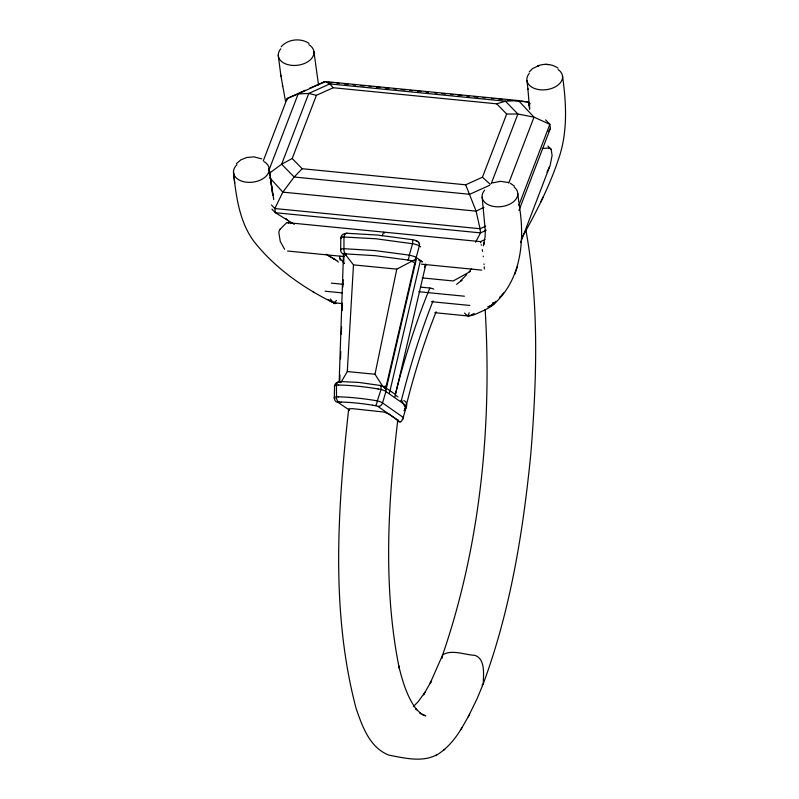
<?xml version="1.0" encoding="UTF-8"?>
<svg xmlns="http://www.w3.org/2000/svg" width="799" height="799" viewBox="0 0 799 799"><rect width="100%" height="100%" fill="white"/><g stroke="black" fill="none" stroke-linecap="round" stroke-linejoin="round"><path stroke-width="1.2" d="M345.877 255.29L344.429 254.312A4.484 4.285 -58.1 0 1 340.674 250.077L340.774 238.242A4.474 4.305 -59.2 0 1 345.697 233.668A4.365 0.569 7.5 0 1 347.335 233.288L377.677 235.066L412.214 239.67A4.355 0.569 7.5 0 1 415.64 240.539L416.968 241.468M485.343 230.202L485.073 236.854L483.355 245.802L484.224 242.516L483.814 244.065M386.336 388.823L382.401 386.127A4.095 0.529 7.5 0 0 379.865 385.408L358.651 382.411L340.534 381.542A4.095 0.529 7.5 0 0 339.595 381.912A4.494 4.395 -43.5 0 0 334.531 386.446L334.332 398.202A4.494 4.395 -44 0 0 338.207 402.476L349.413 410.147M442.057 658.286L442.666 654.87C480.539 544.499 492.044 425.717 485.173 309.593M339.176 382.032L343.49 253.333M339.725 382.411L339.974 374.981M340.514 358.901L340.764 351.47M341.343 334.152L341.592 326.721M342.132 310.631L342.381 303.211M342.921 287.121L343.171 279.7M343.71 263.61L344.039 253.712M340.813 382.701L347.285 371.535L353.478 264.878L345.058 254.062M349.413 410.207L348.764 408.848L352.349 408.639L383.89 412.044L389.263 414.132L397.752 420.254C388.054 502.341 382.791 586.556 399.22 668.134L398.651 665.657C402.536 681.088 406.941 696.958 416.748 709.782L415.74 708.663L421.303 713.936L419.875 713.038L425.737 715.884L422.761 714.945M403.205 418.007L402.736 419.665M348.644 409.398C337.707 508.294 330.506 610.855 356.014 708.154C362.157 726.041 369.667 747.894 389.063 755.175C404.524 758.091 422.421 762.675 437.053 754.656M382.681 386.287L375.001 374.262L396.773 269.133L413.602 260.304M385.468 385.967L384.908 388.394L384.059 386.207M385.517 389.073L415.7 259.196M386.067 389.453L416.249 259.575M389.453 393.178L420.394 260.774L422.202 262.012M394.896 396.903L425.837 264.499M425.737 264.07L425.517 265.628M397.822 421.542L398.222 420.074M469.153 312.689L468.224 315.985L434.836 312.699M464.549 313.058C468.743 318.971 476.354 313.458 481.298 311.62C484.723 309.972 488.239 308.434 491.335 306.217C521.667 281.757 525.342 239.52 518.96 203.675M494.391 302.481L493.033 304.719L495.849 301.403L493.343 304.359M514.766 274.317L517.392 266.926M520.549 242.646L550.251 164.993L552.099 155.485L551.2 149.503M263.28 160.879L287.181 98.497L305.278 90.197M268.943 170.247L298.167 93.952L325.173 81.548L518.451 100.564L528.548 102.082L530.256 103.86M268.983 173.533L281.647 164.204L292.204 158.512L316.414 95.321L333.193 87.74L496.698 103.82L505.387 101.183L518.451 100.564L534.022 117.153L549.862 124.334L550.361 128.489L518.941 210.507M292.204 158.512L302.172 168.719L465.677 184.799L482.456 177.228L506.666 114.027L496.698 103.82M491.235 183.62L517.902 113.997L505.387 101.183L329.817 83.915L325.173 81.548L309.802 88.12M508.783 183.041L534.022 117.153L517.902 113.997L506.666 114.027M518.891 205.193L549.862 124.334L545.597 119.88M549.632 166.711L546.965 172.125M493.133 302.711L492.194 304.799L487.7 306.946M521.627 238.242C536.189 212.354 549.902 185.748 559.08 157.403C567.859 131.036 566.291 102.751 562.476 75.645M468.254 716.753L477.233 698.426L483.275 683.724C483.365 674.686 485.682 658.915 474.836 655.34C464.638 654.86 451.755 649.148 442.666 654.87L430.162 683.225L431.57 680.778L423.48 694.85L424.978 692.234L418.336 701.452L413.373 706.626M543.21 196.944L540.533 202.547M475.565 242.187L480.539 232.879L480.039 228.724L476.104 211.136L465.677 184.799M435.725 755.574C447.05 749.122 455.37 738.725 461.952 727.689M460.454 730.306L469.652 714.306M548.404 131.625L550.361 128.489M280.069 229.323L286.122 223.191A3.536 1.788 -67.1 0 1 286.741 222.751M529.208 71.97L532.593 68.544L539.245 65.448L537.777 65.927C544.269 63.241 552.339 64.03 558.052 68.175M433.038 300.903A282.576 78.931 -78.8 0 0 401.468 400.109L400.619 400.938M469.183 271.76L471.7 268.544M336.599 300.464L334.222 302.352L331.535 301.872C302.092 287.061 274.157 267.285 253.722 241.138C239.42 221.543 236.164 196.674 233.578 173.233M500.414 296.759L499.645 297.667L503.6 292.983M281.138 46.801C287.88 39.041 300.644 37.683 309.053 43.436M236.354 163.715L240.849 159.86L246.671 157.503L253.872 156.864L261.732 158.861M466.786 274.576L460.663 280.729M492.713 305.058L496.189 301.413M456.589 284.344L459.874 281.747A51.625 48.839 82.3 0 1 462.112 280.439M302.172 168.719L294.152 177.018L282.816 192.13L274.866 208.539L275.355 212.704L294.292 224.359M482.107 685.003L483.275 683.724C510.531 610.007 523.105 531.744 530.816 453.812C536.888 379.325 539.255 303.59 525.832 229.742M443.485 750.241L444.783 749.352M470.371 271.45L453.253 280.958L422.202 277.902M468.204 316.424L474.207 313.468M483.954 207.321L476.104 211.136L282.816 192.13L269.643 177.598M485.692 226.127L480.039 228.724L274.866 208.539L271.45 204.983M486.192 230.292L480.539 232.879L275.355 212.704L271.95 209.138M484.923 239.59L480.479 241.628L287.26 222.621M489.677 185.278L469.732 194.287L294.152 177.018L281.647 164.204L308.764 93.433L329.817 83.915L333.193 87.74M397.333 420.923L397.752 420.254L377.847 406.391A4.494 4.205 -62.3 0 0 382.541 402.936L385.937 391.5A4.494 4.205 -59 0 0 382.391 386.147M492.534 182.911L500.434 181.313L508.534 182.522M542.201 148.514L548.583 148.025M343.021 236.963L376.069 238.781L413.772 243.915A8.999 1.268 11.3 0 1 418.726 245.533L420.683 246.831M338.217 402.496A4.075 0.529 7.5 0 1 339.285 402.127L341.133 402.137M338.746 385.098L336.469 385.108A8 1.578 4.2 0 0 334.591 386.446M338.546 396.883L336.509 396.863A7.96 1.538 4.1 0 0 334.382 398.202L335.031 398.681M344.429 254.312A4.514 0.589 7.5 0 1 346.087 253.922L375.111 255.68L407.899 260.015A4.494 0.579 7.5 0 1 411.415 260.913L413.522 262.382M399.71 421.682L397.732 420.254M548.953 64.619L545.068 64.359M328.319 82.387L332.024 82.746M336.968 83.236L339.445 83.476M344.389 83.965L348.094 84.334M353.038 84.814L355.505 85.064M360.459 85.543L364.164 85.912M369.108 86.392L371.575 86.642M376.519 87.131L380.234 87.49M385.178 87.98L388.883 88.339M393.827 88.829L396.294 89.069M401.238 89.558L404.953 89.917M409.897 90.407L412.364 90.657M417.308 91.136L421.013 91.505M425.957 91.985L428.434 92.235M434.616 92.844L437.083 93.084M442.027 93.573L445.742 93.932M450.686 94.422L453.153 94.662M458.097 95.151L461.802 95.51M466.746 96L469.223 96.24M474.167 96.729L477.872 97.098M482.816 97.578L485.293 97.828M491.465 98.437L493.942 98.677M498.886 99.166L502.591 99.525M507.535 100.015L510.012 100.255M514.956 100.744L518.661 101.103M521.138 101.353L528.548 102.082L528.918 105.198M287.57 251.016L344.019 256.559M421.453 264.179L481.767 270.122M353.478 264.878L396.773 269.133M421.233 287.181L429.832 288.03A6.072 2.976 13.8 0 1 433.817 289.138M331.275 283.126L343.6 284.334M418.776 291.725L464.369 296.209M325.083 291.216L342.391 292.923M431.43 301.682L469.772 305.448M342.092 303.57L333.433 302.721L330.347 299.036M347.285 371.535L375.001 374.262M374.681 400.439L377.328 400.878L381.043 389.493A4.564 1.638 -79.6 0 0 379.855 385.468M372.714 405.243L375.39 405.692A4.085 0.529 7.5 0 1 377.837 406.391M377.987 388.963L381.043 389.493A8 1.288 12.4 0 1 385.887 391.49L406.531 405.902L403.235 417.428L382.561 402.946A7.96 1.248 12.3 0 0 377.348 400.878A4.544 1.518 -79.8 0 1 375.15 405.602M333.792 259.076L335.22 259.605M316.414 95.321L308.764 93.433L298.167 93.952L287.181 98.497L287.33 99.795M331.535 301.872L328.229 299.505M510.341 183.271L514.376 186.097M328.229 255.5L335.56 259.795L326.072 254.232M313.298 292.084L314.077 292.574M341.133 238.482L340.564 238.012A8.999 1.578 4.1 0 1 343.001 236.953M384.029 386.626L394.476 393.817M422.331 261.692L416.229 257.458A8.939 1.258 11.3 0 0 409.328 255.141L374.671 250.556L343.95 248.689A8.949 1.558 4.3 0 0 340.674 250.077M336.039 260.104L336.779 260.654M395.425 395.115L397.972 396.903M414.911 263.35L415.6 263.84M418.247 242.367L418.856 242.806M287.96 222.941L288.469 223.33M337.068 260.883L337.208 261.003A51.156 35.785 -74.5 0 1 338.416 262.122M286.741 219.345L289.797 222.262A6.462 4.914 -12.3 0 1 290.217 222.931L290.377 223.321M285.802 218.536L286.402 219.056M482.456 177.228L490.266 184.309M331.795 301.233L333.822 303.201A6.312 2.687 -66.5 0 0 335.989 303.211M547.914 145.987L550.821 149.013M284.604 249.328L280.259 241.378L278.831 232.499A4.325 2.187 -67.1 0 1 280.04 229.273M340.084 256.159A284.834 87.131 -88.6 0 0 339.545 257.847L344.269 263.48M384.619 233.018L383.72 232.219L382.591 234.766A49.878 12.255 -84.4 0 0 382.182 235.875M401.458 400.099L405.572 408.099A5.983 5.423 -27.2 0 1 403.914 410.746M339.545 257.847L340.214 260.174M480.589 241.907L480.828 242.886M481.218 244.614L481.348 245.193M285.543 101.433L280.799 75.136M273.727 199.59L269.133 168.419L272.849 195.455L270.282 177.927M482.286 249.648L482.586 251.385M282.397 85.453L282.596 86.542M318.541 84.994L313.917 51.595M280.968 76.324L278.252 55.351M323.375 81.898L323.465 82.677M526.921 80.459L527.989 89.548M482.137 197.273L485.373 231.55M233.468 172.274L234.726 182.921M483.225 256.159L483.295 256.719M517.802 193.528L518.801 202.247M527.859 88.459L529.587 109.313M484.004 263.92L484.064 264.539M484.224 266.776L484.334 268.973M529.577 108.644L529.457 104.919L529.557 108.255M492.104 305.058A6.262 2.767 45 0 1 490.177 305.737M492.843 303.101A239.38 5.583 -67.6 0 1 492.084 305.048M514.147 187.086A17.928 11.595 -6.8 0 1 512.449 202.556A17.928 11.595 -6.8 0 1 488.878 205.023A17.928 11.595 -6.8 0 1 484.633 190.172M558.072 69.553A17.928 11.595 -6.8 0 1 557.922 85.133A17.928 11.595 -6.8 0 1 534.161 88.329A17.928 11.595 -6.8 0 1 529.278 73.428M308.813 44.694A17.928 11.595 -6.8 0 1 309.672 60.404A17.928 11.595 -6.8 0 1 285.642 63.91A17.928 11.595 -6.8 0 1 280.839 48.779M264.089 161.638A17.928 11.595 -6.8 0 1 264.479 177.638A17.928 11.595 -6.8 0 1 239.97 180.424A17.928 11.595 -6.8 0 1 236.983 164.724M548.613 147.955A4.325 3.296 -12.3 0 1 551.25 149.443M415.64 240.549A4.474 4.315 -57.7 0 1 419.325 245.902L416.229 257.458A4.484 4.315 -55.5 0 1 411.415 260.913M346.077 253.922A4.484 2.777 -88.3 0 1 343.95 248.689L343.96 236.874A4.444 2.836 -88.7 0 1 347.305 233.268M412.214 239.66A4.444 0.869 -81 0 1 412.564 243.635L409.328 255.141A4.484 0.779 -81.2 0 1 407.899 260.015M425.028 265.488A6.372 4.874 54.4 0 1 424.509 267.246M425.787 264.878A6.012 0.779 7.5 0 1 425.477 264.958M418.826 260.244A4.514 0.589 7.5 0 1 420.194 260.664M399.62 421.652A5.833 0.729 7.4 0 1 397.772 421.512M339.285 402.077A4.544 3.346 89.3 0 1 336.509 396.863L336.459 385.108A4.564 3.486 87.7 0 1 340.524 381.612M338.576 385.058A41.158 5.343 7.5 0 1 378.057 388.943M338.446 396.853A40.399 5.243 7.5 0 1 374.721 400.429M340.973 402.087A34.197 4.444 7.5 0 1 372.783 405.223M405.383 406.521A5.863 1.069 14.5 0 0 406.521 405.902A4.424 4.275 -65.3 0 0 403.785 400.589M402.297 419.425A6.412 4.864 57.7 0 1 400.039 422.232M403.036 417.388A8.759 6.222 28.1 0 1 403.046 417.967M436.134 311.75A261.782 73.118 -78.8 0 0 405.572 408.099A5.983 0.979 14 0 1 404.554 408.718M395.235 394.756A288.339 80.349 -78.9 0 1 429.842 288.059"/></g></svg>
